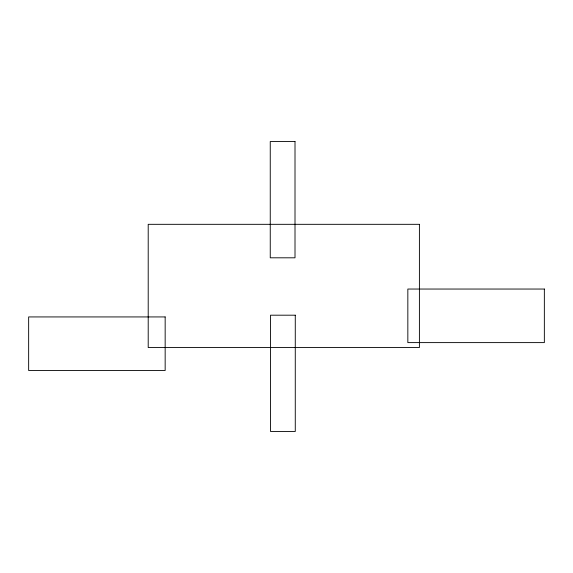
<?xml version="1.0" encoding="UTF-8"?>
<svg xmlns="http://www.w3.org/2000/svg" width="573" height="573" viewBox="0 0 573 573"><rect width="100%" height="100%" fill="white"/><g stroke="black" fill="none" stroke-linecap="round" stroke-linejoin="round"><path stroke-width="0.86" d="M295.009 141.531L270.255 141.531L270.255 257.807L295.009 257.807L295.009 141.531M419.407 224.322L148.206 224.322L148.206 347.525L419.407 347.525L419.407 224.322M544.35 289.043L407.84 289.043L407.84 342.611L544.35 342.611L544.35 289.043M295.274 315.193L270.528 315.193L270.528 431.469L295.274 431.469L295.274 315.193M165.16 316.933L28.65 316.933L28.65 370.495L165.16 370.495L165.16 316.933"/></g></svg>
